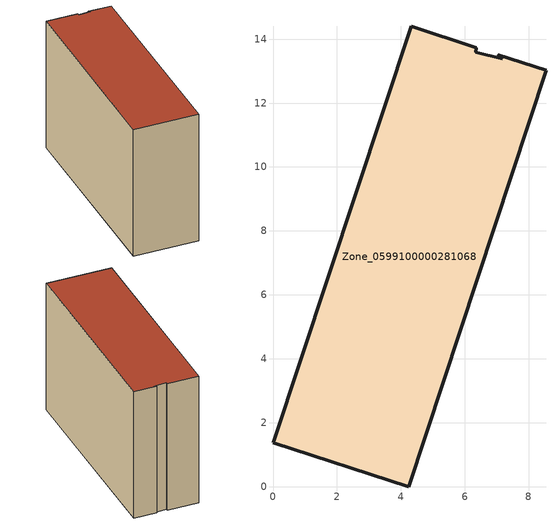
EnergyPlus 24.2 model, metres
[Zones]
Zone_0599100000281068
 floor ground (C_G): 6.35,13.6 7.16,13.39 7.04,13.51 8.54,13.02 4.24,0 0,1.38 4.32,14.4 6.36,13.73 z0
 wall outside (C_F): 6.36,13.73 4.32,14.4 0,1.38 4.24,0 8.54,13.02 7.04,13.51 7.16,13.39 6.35,13.6 6.36,13.73 z0:9.32
 roof outside (C_R): 6.35,13.6 6.36,13.73 4.32,14.4 0,1.38 4.24,0 8.54,13.02 7.04,13.51 7.16,13.39 z9.32
[BUILDING]
Pand.0599100000281068: North Axis=0; Terrain=City; Loads Convergence Tolerance Value=0.04; Temperature Convergence Tolerance Value=0.4; Solar Distribution=FullExterior; Maximum Number of Warmup Days=25; Minimum Number of Warmup Days=1
[Site:Location]
Rotterdam.The.Hague.AP_ZH_NLD Design_Conditions: Latitude=51.96; Longitude=4.45; Time Zone=1; Elevation=-4.5
[SITE:GROUNDTEMPERATURE:BUILDINGSURFACE]
18, 18, 18, 18, 18, 18, 18, 18, 18, 18, 18, 18
[MATERIAL] Thermal Absorptance=0.9; Solar Absorptance=0.7; Visible Absorptance=0.7
Name | Roughness | Thickness | Conductivity | Density | Specific Heat
G.TI.1946 | MediumSmooth | 0.15 | 1 | 540 | 1210
F.TI.1946 | Rough | 0.3 | 0.857143 | 1920 | 840
R.TI.1946 | MediumRough | 0.2 | 0.1 | 1500 | 1000
[CONSTRUCTION]
C_G: G.TI.1946
C_F: F.TI.1946
C_R: R.TI.1946
[ZONE]
Zone_0599100000281068: Type=1; Multiplier=1; Ceiling Height=Autocalculate; Volume=Autocalculate; Floor Area=autocalculate; Part of Total Floor Area=Yes
[ZONEINFILTRATION:DESIGNFLOWRATE]
Infil_Zone_0599100000281068: Zone or ZoneList or Space or SpaceList=Zone_0599100000281068; Schedule=AlwaysOn; Design Flow Rate Calculation Method=Flow/Area; Flow Rate per Floor Area=0.003; Constant Term Coefficient=1; Temperature Term Coefficient=0; Velocity Term Coefficient=0; Velocity Squared Term Coefficient=0
[HVACTEMPLATE:ZONE:IDEALLOADSAIRSYSTEM]
Zone_0599100000281068: Maximum Heating Supply Air Temperature=50; Minimum Cooling Supply Air Temperature=13; Maximum Heating Supply Air Humidity Ratio=0.0156; Minimum Cooling Supply Air Humidity Ratio=0.0077; Heating Limit=NoLimit; Cooling Limit=NoLimit; Dehumidification Control Type=ConstantSensibleHeatRatio; Cooling Sensible Heat Ratio=0.7; Dehumidification Setpoint=60; Humidification Control Type=None; Humidification Setpoint=30; Outdoor Air Method=None; Outdoor Air Flow Rate per Person=0.00944; Outdoor Air Flow Rate per Zone Floor Area=0; Outdoor Air Flow Rate per Zone=0; Demand Controlled Ventilation Type=None; Outdoor Air Economizer Type=NoEconomizer; Heat Recovery Type=None; Sensible Heat Recovery Effectiveness=0.7; Latent Heat Recovery Effectiveness=0.65
[ZONECONTROL:THERMOSTAT]
ThermostatControl_Zone_0599100000281068: Zone or ZoneList=Zone_0599100000281068; Control Type Schedule=DualSetpointControlType; Control 1=Thermostat_Zone_0599100000281068; Temperature Difference Between Cutout And Setpoint=0
[THERMOSTATSETPOINT:DUALSETPOINT]
Thermostat_Zone_0599100000281068: Heating Setpoint Temperature Schedule=HeatingSetpoint_Zone_0599100000281068; Cooling Setpoint Temperature Schedule=CoolingSetpoint_Zone_0599100000281068
[SCHEDULE:COMPACT]
HeatingSetpoint_Zone_0599100000281068: Through: 12/31, For: AllDays, Until: 24:00, 21
CoolingSetpoint_Zone_0599100000281068: Through: 12/31, For: AllDays, Until: 24:00, 24
DualSetpointControlType: Through: 12/31, For: AllDays, Until: 24:00, 4
AlwaysOn: Through: 12/31, For: AllDays, Until: 24:00, 1
